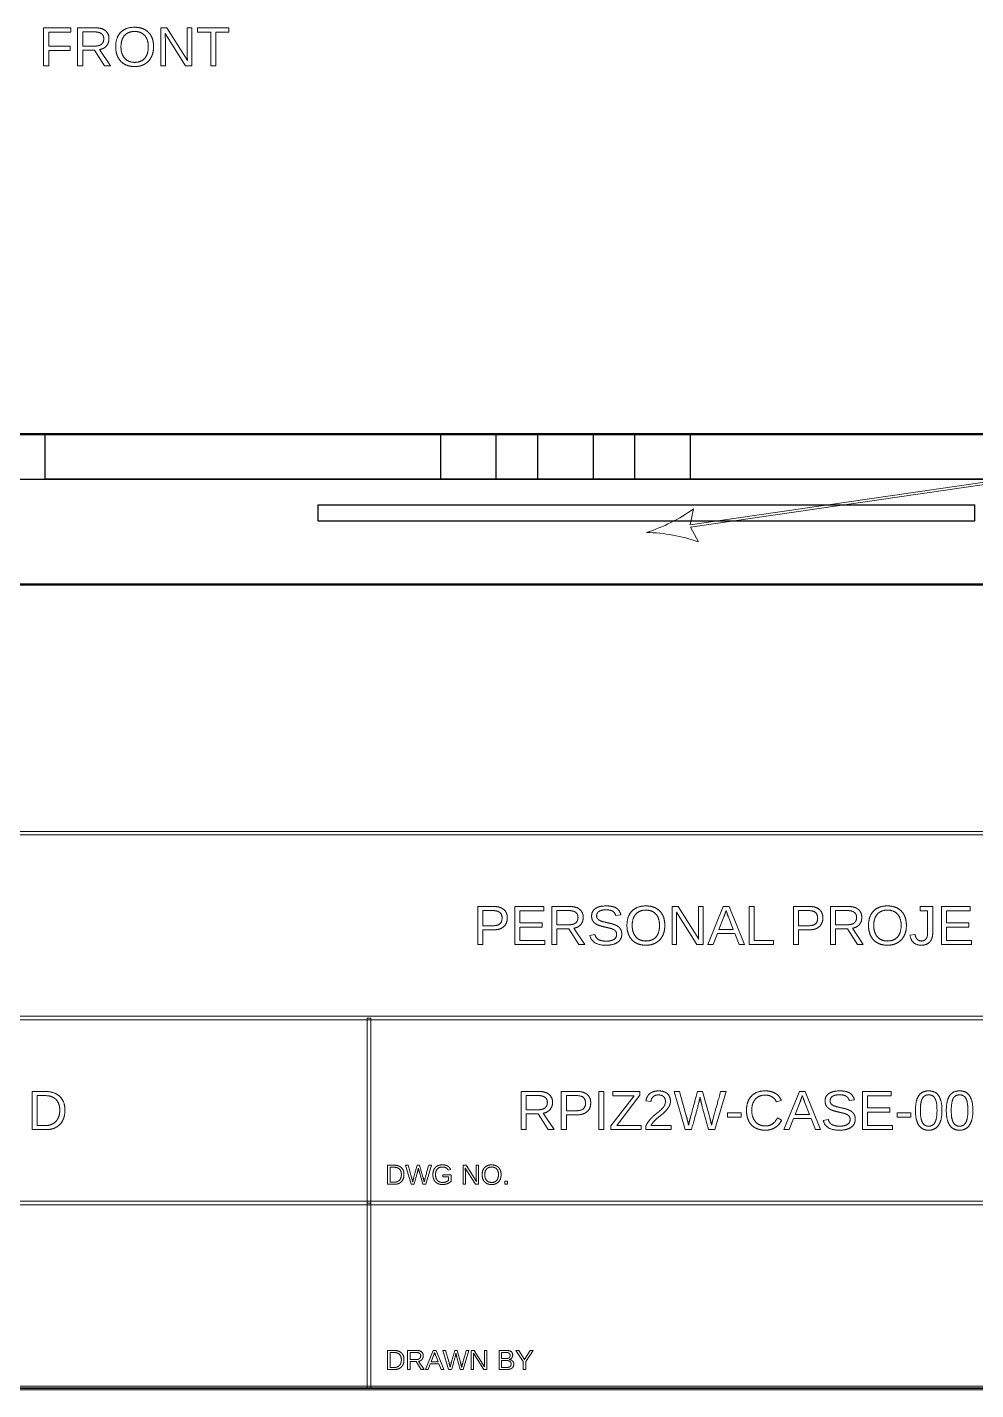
# Model space of a CAD drawing. Header units: millimetres. Extents: x 10 to 414, y 10 to 287.
# Drawn here: x 293.2 to 334.2, y 9.9 to 68.8 of the extents above; entities that cross this region are included whole.
import ezdxf

# ---------------------------------------------------------------- set-up
doc = ezdxf.new("R2010")
doc.units = ezdxf.units.MM
for name, color, linetype, lineweight in [('border', 7, 'Continuous', 35), ('dimensions', 7, 'Continuous', 13), ('hidden', 7, 'Continuous', 25), ('part', 7, 'Continuous', 50)]:
    doc.layers.add(name, color=color, linetype=linetype, lineweight=lineweight)

msp = doc.modelspace()

# ---------------------------------------------------------------- linework, layer by layer
at = {"layer": 'border'}
msp.add_line((10, 10), (410, 10), dxfattribs=at)
at = {"layer": 'dimensions'}
for p, q in [((293.927, 68.825), (293.927, 67.174)), ((295.1, 68.825), (293.927, 68.825)), ((294.151, 68.642), (295.1, 68.642)), ((294.151, 68.028), (294.151, 68.642)), ((295.1, 68.642), (295.1, 68.825)), ((295.393, 68.825), (295.393, 67.174)), ((296.17, 68.825), (295.393, 68.825)), ((295.617, 68.646), (296.148, 68.646)), ((295.617, 68.036), (295.617, 68.646)), ((298.993, 68.825), (298.993, 67.174)), ((299.253, 68.825), (298.993, 68.825)), ((299.181, 68.58), (300.064, 67.174)), ((299.187, 68.466), (299.181, 68.58)), ((299.192, 68.271), (299.187, 68.466)), ((300.146, 67.409), (299.253, 68.825)), ((300.132, 68.825), (300.132, 67.742)), ((300.334, 68.825), (300.132, 68.825)), ((300.334, 67.174), (300.334, 68.825)), ((300.583, 68.825), (300.583, 68.642)), ((301.94, 68.825), (300.583, 68.825)), ((300.583, 68.642), (301.151, 68.642)), ((301.151, 68.642), (301.151, 67.174)), ((301.373, 68.642), (301.94, 68.642)), ((301.373, 67.174), (301.373, 68.642)), ((301.94, 68.642), (301.94, 68.825)), ((295.072, 68.028), (294.151, 68.028)), ((294.151, 67.843), (295.072, 67.843)), ((294.151, 67.174), (294.151, 67.843)), ((295.072, 67.843), (295.072, 68.028)), ((296.157, 68.036), (295.617, 68.036)), ((295.617, 67.859), (296.131, 67.859)), ((295.617, 67.174), (295.617, 67.859)), ((296.131, 67.859), (296.56, 67.174)), ((296.818, 67.174), (296.349, 67.885)), ((299.192, 67.174), (299.192, 68.271)), ((293.927, 67.174), (294.151, 67.174)), ((295.393, 67.174), (295.617, 67.174)), ((296.56, 67.174), (296.818, 67.174)), ((298.993, 67.174), (299.192, 67.174)), ((300.064, 67.174), (300.334, 67.174)), ((301.151, 67.174), (301.373, 67.174)), ((374.993, 55.049), (321.882, 47.324)), ((321.896, 47.225), (375.007, 54.951)), ((321.882, 47.324), (322.034, 48.023)), ((322.241, 46.598), (321.896, 47.225)), ((410, 34.075), (240, 34.075)), ((240, 33.925), (410, 33.925)), ((312.701, 30.825), (312.701, 29.174)), ((313.396, 30.825), (312.701, 30.825)), ((312.925, 30.646), (313.369, 30.646)), ((312.925, 29.994), (312.925, 30.646)), ((314.302, 30.825), (314.302, 29.174)), ((315.555, 30.825), (314.302, 30.825)), ((314.526, 30.642), (315.555, 30.642)), ((314.526, 30.113), (314.526, 30.642)), ((315.555, 30.642), (315.555, 30.825)), ((315.903, 30.825), (315.903, 29.174)), ((316.68, 30.825), (315.903, 30.825)), ((316.127, 30.646), (316.657, 30.646)), ((316.127, 30.036), (316.127, 30.646)), ((321.104, 30.825), (321.104, 29.174)), ((321.364, 30.825), (321.104, 30.825)), ((322.257, 29.409), (321.364, 30.825)), ((322.243, 30.825), (322.243, 29.742)), ((322.444, 30.825), (322.243, 30.825)), ((322.444, 29.174), (322.444, 30.825)), ((323.318, 30.825), (322.645, 29.174)), ((323.573, 30.825), (323.318, 30.825)), ((323.432, 30.623), (323.443, 30.656)), ((323.443, 30.656), (323.474, 30.559)), ((324.236, 29.174), (323.573, 30.825)), ((324.438, 30.825), (324.438, 29.174)), ((324.661, 30.825), (324.438, 30.825)), ((324.661, 29.357), (324.661, 30.825)), ((326.35, 30.825), (326.35, 29.174)), ((327.045, 30.825), (326.35, 30.825)), ((326.574, 30.646), (327.018, 30.646)), ((326.574, 29.994), (326.574, 30.646)), ((327.951, 30.825), (327.951, 29.174)), ((328.728, 30.825), (327.951, 30.825)), ((328.175, 30.646), (328.705, 30.646)), ((328.175, 30.036), (328.175, 30.646)), ((331.836, 30.825), (331.836, 30.642)), ((332.376, 30.825), (331.836, 30.825)), ((331.836, 30.642), (332.153, 30.642)), ((332.153, 30.642), (332.153, 29.661)), ((332.376, 29.666), (332.376, 30.825)), ((332.751, 30.825), (332.751, 29.174)), ((334.004, 30.825), (332.751, 30.825)), ((332.975, 30.642), (334.004, 30.642)), ((332.975, 30.113), (332.975, 30.642)), ((334.004, 30.642), (334.004, 30.825)), ((315.484, 30.113), (314.526, 30.113)), ((315.484, 29.932), (315.484, 30.113)), ((318.671, 30.431), (318.891, 30.47)), ((321.291, 30.58), (322.175, 29.174)), ((321.297, 30.466), (321.291, 30.58)), ((321.303, 30.271), (321.297, 30.466)), ((321.303, 29.174), (321.303, 30.271)), ((323.134, 29.831), (323.345, 30.374)), ((323.54, 30.376), (323.752, 29.831)), ((333.933, 30.113), (332.975, 30.113)), ((333.933, 29.932), (333.933, 30.113)), ((313.379, 29.994), (312.925, 29.994)), ((312.925, 29.817), (313.41, 29.817)), ((312.925, 29.174), (312.925, 29.817)), ((314.526, 29.932), (315.484, 29.932)), ((314.526, 29.357), (314.526, 29.932)), ((316.667, 30.036), (316.127, 30.036)), ((316.127, 29.859), (316.641, 29.859)), ((316.127, 29.174), (316.127, 29.859)), ((316.641, 29.859), (317.07, 29.174)), ((317.328, 29.174), (316.859, 29.885)), ((317.765, 29.613), (317.548, 29.57)), ((322.877, 29.174), (323.066, 29.657)), ((323.066, 29.657), (323.819, 29.657)), ((323.752, 29.831), (323.134, 29.831)), ((323.819, 29.657), (324.007, 29.174)), ((327.027, 29.994), (326.574, 29.994)), ((326.574, 29.817), (327.059, 29.817)), ((326.574, 29.174), (326.574, 29.817)), ((328.715, 30.036), (328.175, 30.036)), ((328.175, 29.859), (328.689, 29.859)), ((328.175, 29.174), (328.175, 29.859)), ((328.689, 29.859), (329.118, 29.174)), ((329.376, 29.174), (328.907, 29.885)), ((331.611, 29.62), (331.391, 29.584)), ((332.975, 29.932), (333.933, 29.932)), ((332.975, 29.357), (332.975, 29.932)), ((312.701, 29.174), (312.925, 29.174)), ((314.302, 29.174), (315.603, 29.174)), ((315.603, 29.357), (314.526, 29.357)), ((315.603, 29.174), (315.603, 29.357)), ((315.903, 29.174), (316.127, 29.174)), ((317.07, 29.174), (317.328, 29.174)), ((321.104, 29.174), (321.303, 29.174)), ((322.175, 29.174), (322.444, 29.174)), ((322.645, 29.174), (322.877, 29.174)), ((324.007, 29.174), (324.236, 29.174)), ((324.438, 29.174), (325.496, 29.174)), ((325.496, 29.357), (324.661, 29.357)), ((325.496, 29.174), (325.496, 29.357)), ((326.35, 29.174), (326.574, 29.174)), ((327.951, 29.174), (328.175, 29.174)), ((329.118, 29.174), (329.376, 29.174)), ((332.751, 29.174), (334.052, 29.174)), ((334.052, 29.357), (332.975, 29.357)), ((334.052, 29.174), (334.052, 29.357)), ((410, 26.075), (240, 26.075)), ((307.925, 26), (307.925, 18)), ((308.075, 26), (307.925, 26)), ((308.075, 18), (308.075, 26)), ((240, 25.925), (410, 25.925)), ((293.427, 22.825), (293.427, 21.174)), ((293.973, 22.825), (293.427, 22.825)), ((293.651, 22.646), (293.969, 22.646)), ((293.651, 21.353), (293.651, 22.646)), ((314.576, 22.825), (314.576, 21.174)), ((315.353, 22.825), (314.576, 22.825)), ((314.8, 22.646), (315.331, 22.646)), ((314.8, 22.036), (314.8, 22.646)), ((316.309, 22.825), (316.309, 21.174)), ((317.004, 22.825), (316.309, 22.825)), ((316.533, 22.646), (316.977, 22.646)), ((316.533, 21.994), (316.533, 22.646)), ((317.935, 22.825), (317.935, 21.174)), ((318.159, 22.825), (317.935, 22.825)), ((318.159, 21.174), (318.159, 22.825)), ((319.462, 22.642), (318.456, 21.341)), ((318.542, 22.825), (318.542, 22.642)), ((319.716, 22.825), (318.542, 22.825)), ((318.542, 22.642), (319.462, 22.642)), ((318.711, 21.357), (319.716, 22.662)), ((319.716, 22.662), (319.716, 22.825)), ((319.976, 22.417), (320.192, 22.397)), ((321.191, 22.825), (321.678, 21.174)), ((321.425, 22.825), (321.191, 22.825)), ((321.721, 21.776), (321.425, 22.825)), ((322.423, 22.825), (322.209, 22.825)), ((322.71, 21.797), (322.423, 22.825)), ((322.952, 21.174), (323.438, 22.825)), ((323.438, 22.825), (323.205, 22.825)), ((325.616, 22.37), (325.829, 22.441)), ((326.614, 22.825), (325.94, 21.174)), ((326.868, 22.825), (326.614, 22.825)), ((326.727, 22.623), (326.738, 22.656)), ((326.738, 22.656), (326.77, 22.559)), ((327.531, 21.174), (326.868, 22.825)), ((328.768, 22.431), (328.988, 22.47)), ((329.334, 22.825), (329.334, 21.174)), ((330.586, 22.825), (329.334, 22.825)), ((329.557, 22.642), (330.586, 22.642)), ((329.557, 22.113), (329.557, 22.642)), ((330.586, 22.642), (330.586, 22.825)), ((315.34, 22.036), (314.8, 22.036)), ((314.8, 21.859), (315.314, 21.859)), ((314.8, 21.174), (314.8, 21.859)), ((315.314, 21.859), (315.743, 21.174)), ((316.001, 21.174), (315.532, 21.885)), ((316.987, 21.994), (316.533, 21.994)), ((316.533, 21.817), (317.018, 21.817)), ((316.533, 21.174), (316.533, 21.817)), ((322.398, 22.223), (322.684, 21.174)), ((323.509, 21.905), (323.509, 21.718)), ((324.095, 21.905), (323.509, 21.905)), ((324.095, 21.718), (324.095, 21.905)), ((326.43, 21.831), (326.641, 22.374)), ((327.047, 21.831), (326.43, 21.831)), ((326.835, 22.376), (327.047, 21.831)), ((330.516, 22.113), (329.557, 22.113)), ((329.557, 21.932), (330.516, 21.932)), ((329.557, 21.357), (329.557, 21.932)), ((330.516, 21.932), (330.516, 22.113)), ((330.844, 21.905), (330.844, 21.718)), ((331.43, 21.905), (330.844, 21.905)), ((331.43, 21.718), (331.43, 21.905)), ((294.019, 21.353), (293.651, 21.353)), ((318.456, 21.341), (318.456, 21.174)), ((319.771, 21.357), (318.711, 21.357)), ((319.771, 21.174), (319.771, 21.357)), ((319.967, 21.323), (319.967, 21.174)), ((321.06, 21.353), (320.199, 21.353)), ((321.06, 21.174), (321.06, 21.353)), ((322.824, 21.412), (322.813, 21.371)), ((323.509, 21.718), (324.095, 21.718)), ((325.844, 21.586), (325.661, 21.678)), ((326.172, 21.174), (326.362, 21.657)), ((326.362, 21.657), (327.114, 21.657)), ((327.114, 21.657), (327.303, 21.174)), ((327.862, 21.613), (327.645, 21.57)), ((330.634, 21.357), (329.557, 21.357)), ((330.634, 21.174), (330.634, 21.357)), ((330.844, 21.718), (331.43, 21.718)), ((293.427, 21.174), (294.045, 21.174)), ((314.576, 21.174), (314.8, 21.174)), ((315.743, 21.174), (316.001, 21.174)), ((316.309, 21.174), (316.533, 21.174)), ((317.935, 21.174), (318.159, 21.174)), ((318.456, 21.174), (319.771, 21.174)), ((319.967, 21.174), (321.06, 21.174)), ((321.678, 21.174), (321.945, 21.174)), ((322.684, 21.174), (322.952, 21.174)), ((325.94, 21.174), (326.172, 21.174)), ((327.303, 21.174), (327.531, 21.174)), ((329.334, 21.174), (330.634, 21.174)), ((308.8, 19.637), (308.8, 18.812)), ((309.073, 19.637), (308.8, 19.637)), ((308.912, 19.548), (309.071, 19.548)), ((308.912, 18.901), (308.912, 19.548)), ((309.573, 19.637), (309.817, 18.812)), ((309.69, 19.637), (309.573, 19.637)), ((309.838, 19.113), (309.69, 19.637)), ((310.189, 19.637), (310.082, 19.637)), ((310.333, 19.123), (310.189, 19.637)), ((310.454, 18.812), (310.697, 19.637)), ((310.697, 19.637), (310.58, 19.637)), ((311.42, 19.423), (311.526, 19.455)), ((312.066, 19.637), (312.066, 18.812)), ((312.196, 19.637), (312.066, 19.637)), ((312.16, 19.515), (312.602, 18.812)), ((312.163, 19.458), (312.16, 19.515)), ((312.166, 19.36), (312.163, 19.458)), ((312.643, 18.929), (312.196, 19.637)), ((312.636, 19.637), (312.636, 19.096)), ((312.736, 19.637), (312.636, 19.637)), ((312.736, 18.812), (312.736, 19.637)), ((309.096, 18.901), (308.912, 18.901)), ((310.177, 19.336), (310.32, 18.812)), ((310.39, 18.931), (310.384, 18.91)), ((311.195, 19.225), (311.195, 19.131)), ((311.545, 19.225), (311.195, 19.225)), ((311.195, 19.131), (311.441, 19.131)), ((311.441, 19.131), (311.441, 18.982)), ((311.545, 18.94), (311.545, 19.225)), ((312.166, 18.812), (312.166, 19.36)), ((313.877, 18.94), (313.877, 18.812)), ((313.991, 18.94), (313.877, 18.94)), ((313.991, 18.812), (313.991, 18.94)), ((308.8, 18.812), (309.109, 18.812)), ((309.817, 18.812), (309.95, 18.812)), ((310.32, 18.812), (310.454, 18.812)), ((312.066, 18.812), (312.166, 18.812)), ((312.602, 18.812), (312.736, 18.812)), ((313.877, 18.812), (313.991, 18.812)), ((410, 18.075), (240, 18.075)), ((240, 17.925), (410, 17.925)), ((307.925, 18), (308.075, 18)), ((307.925, 18), (307.925, 10)), ((308.075, 18), (307.925, 18)), ((308.075, 10), (308.075, 18)), ((308.8, 11.626), (308.8, 10.8)), ((309.073, 11.626), (308.8, 11.626)), ((308.912, 11.536), (309.071, 11.536)), ((308.912, 10.89), (308.912, 11.536)), ((309.667, 11.626), (309.667, 10.8)), ((310.055, 11.626), (309.667, 11.626)), ((309.779, 11.536), (310.044, 11.536)), ((309.779, 11.231), (309.779, 11.536)), ((310.049, 11.231), (309.779, 11.231)), ((310.774, 11.626), (310.437, 10.8)), ((310.682, 11.129), (310.788, 11.4)), ((310.901, 11.626), (310.774, 11.626)), ((310.831, 11.525), (310.836, 11.541)), ((310.836, 11.541), (310.852, 11.493)), ((310.885, 11.401), (310.991, 11.129)), ((311.233, 10.8), (310.901, 11.626)), ((311.196, 11.626), (311.439, 10.8)), ((311.313, 11.626), (311.196, 11.626)), ((311.461, 11.101), (311.313, 11.626)), ((311.812, 11.626), (311.704, 11.626)), ((311.799, 11.324), (311.942, 10.8)), ((311.955, 11.112), (311.812, 11.626)), ((312.076, 10.8), (312.319, 11.626)), ((312.319, 11.626), (312.203, 11.626)), ((312.422, 11.626), (312.422, 10.8)), ((312.552, 11.626), (312.422, 11.626)), ((312.515, 11.503), (312.957, 10.8)), ((312.518, 11.446), (312.515, 11.503)), ((312.521, 11.348), (312.518, 11.446)), ((312.521, 10.8), (312.521, 11.348)), ((312.998, 10.918), (312.552, 11.626)), ((312.991, 11.626), (312.991, 11.084)), ((313.092, 11.626), (312.991, 11.626)), ((313.092, 10.8), (313.092, 11.626)), ((313.622, 11.626), (313.622, 10.8)), ((313.922, 11.626), (313.622, 11.626)), ((313.734, 11.536), (313.922, 11.536)), ((313.734, 11.275), (313.734, 11.536)), ((313.922, 11.275), (313.734, 11.275)), ((314.35, 11.626), (314.668, 11.142)), ((314.473, 11.626), (314.35, 11.626)), ((314.724, 11.232), (314.473, 11.626)), ((314.975, 11.626), (314.724, 11.232)), ((314.779, 11.142), (315.098, 11.626)), ((315.098, 11.626), (314.975, 11.626)), ((308.8, 10.8), (309.109, 10.8)), ((309.096, 10.89), (308.912, 10.89)), ((309.667, 10.8), (309.779, 10.8)), ((309.779, 11.143), (310.036, 11.143)), ((309.779, 10.8), (309.779, 11.143)), ((310.036, 11.143), (310.25, 10.8)), ((310.379, 10.8), (310.145, 11.156)), ((310.25, 10.8), (310.379, 10.8)), ((310.437, 10.8), (310.553, 10.8)), ((310.553, 10.8), (310.648, 11.041)), ((310.648, 11.041), (311.024, 11.041)), ((310.991, 11.129), (310.682, 11.129)), ((311.024, 11.041), (311.119, 10.8)), ((311.119, 10.8), (311.233, 10.8)), ((311.439, 10.8), (311.573, 10.8)), ((311.942, 10.8), (312.076, 10.8)), ((312.012, 10.919), (312.007, 10.898)), ((312.422, 10.8), (312.521, 10.8)), ((312.957, 10.8), (313.092, 10.8)), ((313.622, 10.8), (313.957, 10.8)), ((313.734, 11.187), (313.942, 11.187)), ((313.734, 10.89), (313.734, 11.187)), ((313.951, 10.89), (313.734, 10.89)), ((314.668, 11.142), (314.668, 10.8)), ((314.668, 10.8), (314.779, 10.8)), ((314.779, 10.8), (314.779, 11.142)), ((410, 10.075), (240, 10.075)), ((240, 9.925), (410, 9.925)), ((307.925, 10), (308.075, 10))]:
    msp.add_line(p, q, dxfattribs=at)
for centre, start, end in [((317.776, 53.952), -72.26178, -54.31653), ((319.849, 39.702), 70.86832, 88.81357)]:
    msp.add_arc(centre, 7.299, start, end, dxfattribs=at)
for points in [[(296.43, 68.57), (296.332, 68.646), (296.148, 68.646)], [(296.17, 68.825), (296.449, 68.825), (296.601, 68.7)], [(296.528, 68.35), (296.528, 68.495), (296.43, 68.57)], [(296.601, 68.7), (296.753, 68.575), (296.753, 68.353)], [(296.753, 68.353), (296.753, 68.169), (296.645, 68.043)], [(297.043, 68.007), (297.043, 68.403), (297.26, 68.626)], [(297.26, 68.626), (297.477, 68.85), (297.863, 68.85)], [(297.425, 68.493), (297.271, 68.32), (297.271, 68.007)], [(297.863, 68.667), (297.58, 68.667), (297.425, 68.493)], [(297.863, 68.85), (298.115, 68.85), (298.301, 68.749)], [(298.299, 68.491), (298.145, 68.667), (297.863, 68.667)], [(298.453, 68.007), (298.453, 68.315), (298.299, 68.491)], [(298.301, 68.749), (298.486, 68.649), (298.584, 68.458)], [(298.584, 68.458), (298.681, 68.267), (298.681, 68.007)], [(296.157, 68.036), (296.334, 68.036), (296.431, 68.119)], [(296.645, 68.043), (296.538, 67.918), (296.349, 67.885)], [(296.431, 68.119), (296.528, 68.202), (296.528, 68.35)], [(297.14, 67.552), (297.043, 67.747), (297.043, 68.007)], [(297.271, 68.007), (297.271, 67.696), (297.427, 67.514)], [(298.3, 67.508), (298.453, 67.685), (298.453, 68.007)], [(298.681, 68.007), (298.681, 67.748), (298.582, 67.554)], [(297.422, 67.254), (297.238, 67.357), (297.14, 67.552)], [(297.861, 67.15), (297.607, 67.15), (297.422, 67.254)], [(297.427, 67.514), (297.583, 67.332), (297.861, 67.332)], [(297.861, 67.332), (298.147, 67.332), (298.3, 67.508)], [(298.298, 67.255), (298.113, 67.15), (297.861, 67.15)], [(298.582, 67.554), (298.483, 67.359), (298.298, 67.255)], [(300.146, 67.409), (300.132, 67.639), (300.132, 67.742)], [(313.754, 30.326), (313.754, 30.646), (313.369, 30.646)], [(313.396, 30.825), (313.674, 30.825), (313.826, 30.695)], [(313.826, 30.695), (313.979, 30.565), (313.979, 30.328)], [(316.939, 30.57), (316.841, 30.646), (316.657, 30.646)], [(316.68, 30.825), (316.959, 30.825), (317.11, 30.7)], [(317.11, 30.7), (317.262, 30.575), (317.262, 30.353)], [(317.625, 30.408), (317.625, 30.62), (317.788, 30.735)], [(317.788, 30.735), (317.95, 30.85), (318.252, 30.85)], [(318.25, 30.681), (318.052, 30.681), (317.948, 30.615)], [(318.532, 30.622), (318.43, 30.681), (318.25, 30.681)], [(318.252, 30.85), (318.534, 30.85), (318.682, 30.763)], [(318.682, 30.763), (318.831, 30.677), (318.891, 30.47)], [(319.37, 30.626), (319.587, 30.85), (319.974, 30.85)], [(319.974, 30.667), (319.69, 30.667), (319.536, 30.493)], [(319.974, 30.85), (320.226, 30.85), (320.411, 30.749)], [(320.409, 30.491), (320.255, 30.667), (319.974, 30.667)], [(320.411, 30.749), (320.596, 30.649), (320.694, 30.458)], [(327.402, 30.326), (327.402, 30.646), (327.018, 30.646)], [(327.045, 30.825), (327.323, 30.825), (327.475, 30.695)], [(327.475, 30.695), (327.627, 30.565), (327.627, 30.328)], [(328.987, 30.57), (328.889, 30.646), (328.705, 30.646)], [(328.728, 30.825), (329.007, 30.825), (329.158, 30.7)], [(329.158, 30.7), (329.31, 30.575), (329.31, 30.353)], [(329.818, 30.626), (330.034, 30.85), (330.421, 30.85)], [(330.421, 30.667), (330.138, 30.667), (329.983, 30.493)], [(330.421, 30.85), (330.673, 30.85), (330.858, 30.749)], [(330.856, 30.491), (330.702, 30.667), (330.421, 30.667)], [(330.858, 30.749), (331.043, 30.649), (331.141, 30.458)], [(313.379, 29.994), (313.754, 29.994), (313.754, 30.326)], [(313.979, 30.328), (313.979, 30.094), (313.826, 29.955)], [(316.667, 30.036), (316.844, 30.036), (316.94, 30.119)], [(317.037, 30.35), (317.037, 30.495), (316.939, 30.57)], [(316.94, 30.119), (317.037, 30.202), (317.037, 30.35)], [(317.262, 30.353), (317.262, 30.169), (317.155, 30.043)], [(317.656, 30.244), (317.625, 30.315), (317.625, 30.408)], [(317.746, 30.119), (317.688, 30.172), (317.656, 30.244)], [(317.906, 30.022), (317.805, 30.066), (317.746, 30.119)], [(317.948, 30.615), (317.843, 30.55), (317.843, 30.42)], [(317.843, 30.42), (317.843, 30.343), (317.884, 30.294)], [(317.884, 30.294), (317.924, 30.244), (318, 30.209)], [(318, 30.209), (318.077, 30.175), (318.304, 30.124)], [(318.304, 30.124), (318.38, 30.107), (318.456, 30.088)], [(318.456, 30.088), (318.531, 30.07), (318.6, 30.045)], [(318.671, 30.431), (318.634, 30.562), (318.532, 30.622)], [(319.154, 30.007), (319.154, 30.403), (319.37, 30.626)], [(319.536, 30.493), (319.381, 30.32), (319.381, 30.007)], [(320.563, 30.007), (320.563, 30.315), (320.409, 30.491)], [(320.694, 30.458), (320.792, 30.267), (320.792, 30.007)], [(323.432, 30.623), (323.403, 30.526), (323.345, 30.374)], [(323.54, 30.376), (323.507, 30.457), (323.474, 30.559)], [(327.027, 29.994), (327.402, 29.994), (327.402, 30.326)], [(327.627, 30.328), (327.627, 30.094), (327.474, 29.955)], [(328.715, 30.036), (328.892, 30.036), (328.988, 30.119)], [(329.085, 30.35), (329.085, 30.495), (328.987, 30.57)], [(328.988, 30.119), (329.085, 30.202), (329.085, 30.35)], [(329.31, 30.353), (329.31, 30.169), (329.203, 30.043)], [(329.601, 30.007), (329.601, 30.403), (329.818, 30.626)], [(329.983, 30.493), (329.828, 30.32), (329.828, 30.007)], [(331.011, 30.007), (331.011, 30.315), (330.856, 30.491)], [(331.141, 30.458), (331.239, 30.267), (331.239, 30.007)], [(313.826, 29.955), (313.673, 29.817), (313.41, 29.817)], [(317.155, 30.043), (317.048, 29.918), (316.859, 29.885)], [(318.248, 29.15), (317.644, 29.15), (317.548, 29.57)], [(317.765, 29.613), (317.802, 29.464), (317.924, 29.395)], [(318.203, 29.936), (318.007, 29.979), (317.906, 30.022)], [(318.408, 29.887), (318.316, 29.91), (318.203, 29.936)], [(318.568, 29.832), (318.501, 29.865), (318.408, 29.887)], [(318.671, 29.749), (318.634, 29.8), (318.568, 29.832)], [(318.59, 29.399), (318.708, 29.474), (318.708, 29.618)], [(318.6, 30.045), (318.67, 30.02), (318.73, 29.986)], [(318.708, 29.618), (318.708, 29.699), (318.671, 29.749)], [(318.73, 29.986), (318.79, 29.952), (318.835, 29.903)], [(318.93, 29.63), (318.93, 29.401), (318.751, 29.276)], [(318.835, 29.903), (318.879, 29.854), (318.904, 29.787)], [(318.904, 29.787), (318.93, 29.72), (318.93, 29.63)], [(319.251, 29.552), (319.154, 29.747), (319.154, 30.007)], [(319.533, 29.254), (319.348, 29.357), (319.251, 29.552)], [(319.381, 30.007), (319.381, 29.696), (319.537, 29.514)], [(319.537, 29.514), (319.694, 29.332), (319.971, 29.332)], [(319.971, 29.332), (320.257, 29.332), (320.41, 29.508)], [(320.693, 29.554), (320.594, 29.359), (320.409, 29.255)], [(320.41, 29.508), (320.563, 29.685), (320.563, 30.007)], [(320.792, 30.007), (320.792, 29.748), (320.693, 29.554)], [(322.257, 29.409), (322.243, 29.639), (322.243, 29.742)], [(327.474, 29.955), (327.321, 29.817), (327.059, 29.817)], [(329.203, 30.043), (329.096, 29.918), (328.907, 29.885)], [(329.698, 29.552), (329.601, 29.747), (329.601, 30.007)], [(329.98, 29.254), (329.795, 29.357), (329.698, 29.552)], [(329.828, 30.007), (329.828, 29.696), (329.985, 29.514)], [(329.985, 29.514), (330.141, 29.332), (330.419, 29.332)], [(330.419, 29.332), (330.705, 29.332), (330.858, 29.508)], [(331.14, 29.554), (331.041, 29.359), (330.856, 29.255)], [(330.858, 29.508), (331.011, 29.685), (331.011, 30.007)], [(331.239, 30.007), (331.239, 29.748), (331.14, 29.554)], [(331.889, 29.15), (331.47, 29.15), (331.391, 29.584)], [(331.611, 29.62), (331.632, 29.484), (331.705, 29.408)], [(332.083, 29.416), (332.153, 29.5), (332.153, 29.661)], [(332.376, 29.666), (332.376, 29.426), (332.246, 29.288)], [(317.924, 29.395), (318.046, 29.325), (318.256, 29.325)], [(318.751, 29.276), (318.572, 29.15), (318.248, 29.15)], [(318.256, 29.325), (318.473, 29.325), (318.59, 29.399)], [(319.971, 29.15), (319.717, 29.15), (319.533, 29.254)], [(320.409, 29.255), (320.223, 29.15), (319.971, 29.15)], [(330.419, 29.15), (330.164, 29.15), (329.98, 29.254)], [(330.856, 29.255), (330.671, 29.15), (330.419, 29.15)], [(331.705, 29.408), (331.779, 29.332), (331.891, 29.332)], [(332.246, 29.288), (332.116, 29.15), (331.889, 29.15)], [(331.891, 29.332), (332.013, 29.332), (332.083, 29.416)], [(294.456, 22.485), (294.288, 22.646), (293.969, 22.646)], [(293.973, 22.825), (294.393, 22.825), (294.621, 22.615)], [(294.624, 22.016), (294.624, 22.323), (294.456, 22.485)], [(294.621, 22.615), (294.849, 22.404), (294.849, 22.016)], [(315.613, 22.57), (315.515, 22.646), (315.331, 22.646)], [(315.353, 22.825), (315.632, 22.825), (315.784, 22.7)], [(315.711, 22.35), (315.711, 22.495), (315.613, 22.57)], [(315.784, 22.7), (315.936, 22.575), (315.936, 22.353)], [(317.362, 22.326), (317.362, 22.646), (316.977, 22.646)], [(317.004, 22.825), (317.282, 22.825), (317.434, 22.695)], [(317.434, 22.695), (317.587, 22.565), (317.587, 22.328)], [(319.976, 22.417), (320, 22.615), (320.144, 22.732)], [(320.144, 22.732), (320.289, 22.85), (320.516, 22.85)], [(320.294, 22.603), (320.207, 22.53), (320.192, 22.397)], [(320.516, 22.676), (320.382, 22.676), (320.294, 22.603)], [(320.516, 22.85), (320.766, 22.85), (320.9, 22.732)], [(320.738, 22.601), (320.658, 22.676), (320.516, 22.676)], [(320.818, 22.39), (320.818, 22.526), (320.738, 22.601)], [(320.9, 22.732), (321.034, 22.614), (321.034, 22.397)], [(321.034, 22.397), (321.034, 22.301), (320.99, 22.206)], [(321.883, 21.652), (321.92, 21.804), (322.209, 22.825)], [(322.316, 22.575), (322.286, 22.439), (322.265, 22.348)], [(322.398, 22.223), (322.37, 22.321), (322.316, 22.575)], [(322.875, 21.631), (322.895, 21.716), (323.205, 22.825)], [(324.324, 22.007), (324.324, 22.402), (324.537, 22.626)], [(324.537, 22.626), (324.75, 22.85), (325.128, 22.85)], [(324.704, 22.49), (324.551, 22.314), (324.551, 22.007)], [(325.13, 22.667), (324.856, 22.667), (324.704, 22.49)], [(325.128, 22.85), (325.391, 22.85), (325.568, 22.746)], [(325.432, 22.591), (325.305, 22.667), (325.13, 22.667)], [(325.616, 22.37), (325.559, 22.514), (325.432, 22.591)], [(325.568, 22.746), (325.745, 22.643), (325.829, 22.441)], [(326.727, 22.623), (326.698, 22.526), (326.641, 22.374)], [(326.835, 22.376), (326.802, 22.457), (326.77, 22.559)], [(327.722, 22.408), (327.722, 22.62), (327.885, 22.735)], [(327.753, 22.244), (327.722, 22.315), (327.722, 22.408)], [(327.885, 22.735), (328.047, 22.85), (328.349, 22.85)], [(328.045, 22.615), (327.94, 22.55), (327.94, 22.42)], [(327.94, 22.42), (327.94, 22.343), (327.981, 22.294)], [(328.347, 22.681), (328.149, 22.681), (328.045, 22.615)], [(328.629, 22.622), (328.527, 22.681), (328.347, 22.681)], [(328.349, 22.85), (328.63, 22.85), (328.779, 22.763)], [(328.768, 22.431), (328.731, 22.562), (328.629, 22.622)], [(328.779, 22.763), (328.928, 22.677), (328.988, 22.47)], [(331.63, 22), (331.63, 22.425), (331.769, 22.637)], [(331.769, 22.637), (331.908, 22.85), (332.208, 22.85)], [(331.929, 22.52), (331.844, 22.362), (331.844, 22)], [(332.208, 22.679), (332.014, 22.679), (331.929, 22.52)], [(332.208, 22.85), (332.5, 22.85), (332.639, 22.635)], [(332.481, 22.518), (332.398, 22.679), (332.208, 22.679)], [(332.563, 22), (332.563, 22.357), (332.481, 22.518)], [(332.639, 22.635), (332.778, 22.421), (332.778, 22)], [(332.965, 22), (332.965, 22.425), (333.104, 22.637)], [(333.104, 22.637), (333.243, 22.85), (333.543, 22.85)], [(333.263, 22.52), (333.179, 22.362), (333.179, 22)], [(333.543, 22.679), (333.348, 22.679), (333.263, 22.52)], [(333.543, 22.85), (333.835, 22.85), (333.974, 22.635)], [(333.815, 22.518), (333.733, 22.679), (333.543, 22.679)], [(333.898, 22), (333.898, 22.357), (333.815, 22.518)], [(333.974, 22.635), (334.113, 22.421), (334.113, 22)], [(294.55, 21.663), (294.624, 21.812), (294.624, 22.016)], [(294.849, 22.016), (294.849, 21.761), (294.749, 21.569)], [(315.34, 22.036), (315.517, 22.036), (315.614, 22.119)], [(315.828, 22.043), (315.721, 21.918), (315.532, 21.885)], [(315.614, 22.119), (315.711, 22.202), (315.711, 22.35)], [(315.936, 22.353), (315.936, 22.169), (315.828, 22.043)], [(316.987, 21.994), (317.362, 21.994), (317.362, 22.326)], [(317.434, 21.955), (317.281, 21.817), (317.018, 21.817)], [(317.587, 22.328), (317.587, 22.094), (317.434, 21.955)], [(320.294, 21.754), (320.389, 21.839), (320.482, 21.912)], [(320.482, 21.912), (320.575, 21.985), (320.65, 22.057)], [(320.86, 22.016), (320.773, 21.921), (320.528, 21.722)], [(320.65, 22.057), (320.725, 22.13), (320.771, 22.21)], [(320.771, 22.21), (320.818, 22.289), (320.818, 22.39)], [(320.99, 22.206), (320.946, 22.111), (320.86, 22.016)], [(322.265, 22.348), (322.244, 22.257), (321.945, 21.174)], [(324.419, 21.551), (324.324, 21.743), (324.324, 22.007)], [(324.551, 22.007), (324.551, 21.704), (324.71, 21.519)], [(327.843, 22.119), (327.784, 22.172), (327.753, 22.244)], [(328.003, 22.022), (327.902, 22.066), (327.843, 22.119)], [(327.981, 22.294), (328.021, 22.244), (328.097, 22.209)], [(328.3, 21.936), (328.104, 21.979), (328.003, 22.022)], [(328.097, 22.209), (328.173, 22.175), (328.401, 22.124)], [(328.505, 21.887), (328.413, 21.91), (328.3, 21.936)], [(328.401, 22.124), (328.477, 22.107), (328.553, 22.088)], [(328.664, 21.832), (328.598, 21.865), (328.505, 21.887)], [(328.553, 22.088), (328.628, 22.07), (328.697, 22.045)], [(328.768, 21.749), (328.731, 21.8), (328.664, 21.832)], [(328.697, 22.045), (328.766, 22.02), (328.827, 21.986)], [(328.827, 21.986), (328.887, 21.952), (328.932, 21.903)], [(328.932, 21.903), (328.976, 21.854), (329.001, 21.787)], [(331.773, 21.367), (331.63, 21.584), (331.63, 22)], [(331.844, 22), (331.844, 21.648), (331.93, 21.486)], [(332.477, 21.489), (332.563, 21.655), (332.563, 22)], [(332.778, 22), (332.778, 21.586), (332.632, 21.368)], [(333.108, 21.367), (332.965, 21.584), (332.965, 22)], [(333.179, 22), (333.179, 21.648), (333.265, 21.486)], [(333.811, 21.489), (333.898, 21.655), (333.898, 22)], [(334.113, 22), (334.113, 21.586), (333.967, 21.368)], [(294.019, 21.353), (294.201, 21.353), (294.338, 21.433)], [(294.467, 21.276), (294.284, 21.174), (294.045, 21.174)], [(294.338, 21.433), (294.476, 21.512), (294.55, 21.663)], [(294.749, 21.569), (294.65, 21.378), (294.467, 21.276)], [(319.967, 21.323), (320.027, 21.46), (320.113, 21.565)], [(320.113, 21.565), (320.199, 21.67), (320.294, 21.754)], [(320.314, 21.524), (320.234, 21.435), (320.199, 21.353)], [(320.528, 21.722), (320.393, 21.612), (320.314, 21.524)], [(321.721, 21.776), (321.774, 21.579), (321.818, 21.371)], [(321.818, 21.371), (321.846, 21.5), (321.883, 21.652)], [(322.71, 21.797), (322.776, 21.545), (322.813, 21.371)], [(322.824, 21.412), (322.855, 21.546), (322.875, 21.631)], [(324.697, 21.254), (324.515, 21.358), (324.419, 21.551)], [(325.129, 21.15), (324.879, 21.15), (324.697, 21.254)], [(324.71, 21.519), (324.869, 21.334), (325.139, 21.334)], [(325.557, 21.262), (325.373, 21.15), (325.129, 21.15)], [(325.139, 21.334), (325.486, 21.334), (325.661, 21.678)], [(325.844, 21.586), (325.742, 21.373), (325.557, 21.262)], [(328.345, 21.15), (327.741, 21.15), (327.645, 21.57)], [(327.862, 21.613), (327.899, 21.464), (328.021, 21.395)], [(328.021, 21.395), (328.143, 21.325), (328.353, 21.325)], [(328.848, 21.276), (328.669, 21.15), (328.345, 21.15)], [(328.353, 21.325), (328.57, 21.325), (328.687, 21.399)], [(328.687, 21.399), (328.805, 21.474), (328.805, 21.618)], [(328.805, 21.618), (328.805, 21.699), (328.768, 21.749)], [(329.027, 21.63), (329.027, 21.401), (328.848, 21.276)], [(329.001, 21.787), (329.027, 21.72), (329.027, 21.63)], [(332.201, 21.15), (331.916, 21.15), (331.773, 21.367)], [(331.93, 21.486), (332.016, 21.323), (332.204, 21.323)], [(332.632, 21.368), (332.486, 21.15), (332.201, 21.15)], [(332.204, 21.323), (332.39, 21.323), (332.477, 21.489)], [(333.536, 21.15), (333.251, 21.15), (333.108, 21.367)], [(333.265, 21.486), (333.351, 21.323), (333.538, 21.323)], [(333.967, 21.368), (333.821, 21.15), (333.536, 21.15)], [(333.538, 21.323), (333.725, 21.323), (333.811, 21.489)], [(309.314, 19.467), (309.23, 19.548), (309.071, 19.548)], [(309.073, 19.637), (309.283, 19.637), (309.397, 19.532)], [(309.398, 19.233), (309.398, 19.387), (309.314, 19.467)], [(309.397, 19.532), (309.511, 19.427), (309.511, 19.233)], [(309.919, 19.051), (309.938, 19.127), (310.082, 19.637)], [(310.136, 19.513), (310.121, 19.445), (310.11, 19.399)], [(310.177, 19.336), (310.163, 19.385), (310.136, 19.513)], [(310.415, 19.041), (310.425, 19.083), (310.58, 19.637)], [(310.761, 19.228), (310.761, 19.429), (310.869, 19.539)], [(310.869, 19.539), (310.977, 19.65), (311.172, 19.65)], [(310.95, 19.472), (310.875, 19.385), (310.875, 19.228)], [(311.169, 19.558), (311.026, 19.558), (310.95, 19.472)], [(311.323, 19.526), (311.261, 19.558), (311.169, 19.558)], [(311.172, 19.65), (311.309, 19.65), (311.395, 19.603)], [(311.42, 19.423), (311.385, 19.494), (311.323, 19.526)], [(311.395, 19.603), (311.48, 19.557), (311.526, 19.455)], [(312.891, 19.228), (312.891, 19.426), (312.999, 19.538)], [(312.999, 19.538), (313.108, 19.65), (313.301, 19.65)], [(313.082, 19.471), (313.005, 19.385), (313.005, 19.228)], [(313.301, 19.558), (313.159, 19.558), (313.082, 19.471)], [(313.301, 19.65), (313.427, 19.65), (313.52, 19.6)], [(313.519, 19.47), (313.442, 19.558), (313.301, 19.558)], [(313.596, 19.228), (313.596, 19.382), (313.519, 19.47)], [(313.52, 19.6), (313.612, 19.549), (313.661, 19.454)], [(313.661, 19.454), (313.71, 19.358), (313.71, 19.228)], [(309.096, 18.901), (309.187, 18.901), (309.256, 18.941)], [(309.32, 18.863), (309.228, 18.812), (309.109, 18.812)], [(309.256, 18.941), (309.324, 18.981), (309.361, 19.056)], [(309.461, 19.009), (309.411, 18.914), (309.32, 18.863)], [(309.361, 19.056), (309.398, 19.131), (309.398, 19.233)], [(309.511, 19.233), (309.511, 19.105), (309.461, 19.009)], [(309.838, 19.113), (309.865, 19.014), (309.887, 18.91)], [(309.887, 18.91), (309.901, 18.975), (309.919, 19.051)], [(310.11, 19.399), (310.1, 19.353), (309.95, 18.812)], [(310.333, 19.123), (310.366, 18.997), (310.384, 18.91)], [(310.39, 18.931), (310.405, 18.998), (310.415, 19.041)], [(310.811, 19), (310.761, 19.097), (310.761, 19.228)], [(310.954, 18.852), (310.86, 18.903), (310.811, 19)], [(310.875, 19.228), (310.875, 19.072), (310.955, 18.981)], [(310.955, 18.981), (311.035, 18.891), (311.177, 18.891)], [(311.177, 18.891), (311.258, 18.891), (311.328, 18.915)], [(311.328, 18.915), (311.398, 18.94), (311.441, 18.982)], [(311.545, 18.94), (311.479, 18.873), (311.384, 18.837)], [(312.643, 18.929), (312.636, 19.044), (312.636, 19.096)], [(312.94, 19.001), (312.891, 19.098), (312.891, 19.228)], [(313.081, 18.852), (312.988, 18.903), (312.94, 19.001)], [(313.005, 19.228), (313.005, 19.073), (313.083, 18.982)], [(313.083, 18.982), (313.161, 18.891), (313.3, 18.891)], [(313.3, 18.891), (313.443, 18.891), (313.519, 18.979)], [(313.519, 18.979), (313.596, 19.067), (313.596, 19.228)], [(313.661, 19.002), (313.611, 18.904), (313.519, 18.852)], [(313.71, 19.228), (313.71, 19.099), (313.661, 19.002)], [(311.177, 18.8), (311.048, 18.8), (310.954, 18.852)], [(311.384, 18.837), (311.288, 18.8), (311.177, 18.8)], [(313.3, 18.8), (313.173, 18.8), (313.081, 18.852)], [(313.519, 18.852), (313.426, 18.8), (313.3, 18.8)], [(309.314, 11.455), (309.23, 11.536), (309.071, 11.536)], [(309.073, 11.626), (309.283, 11.626), (309.397, 11.52)], [(309.398, 11.221), (309.398, 11.375), (309.314, 11.455)], [(309.361, 11.044), (309.398, 11.119), (309.398, 11.221)], [(309.397, 11.52), (309.511, 11.415), (309.511, 11.221)], [(309.511, 11.221), (309.511, 11.094), (309.461, 10.998)], [(310.185, 11.498), (310.136, 11.536), (310.044, 11.536)], [(310.049, 11.231), (310.137, 11.231), (310.185, 11.273)], [(310.055, 11.626), (310.195, 11.626), (310.27, 11.563)], [(310.293, 11.235), (310.239, 11.172), (310.145, 11.156)], [(310.234, 11.388), (310.234, 11.46), (310.185, 11.498)], [(310.185, 11.273), (310.234, 11.314), (310.234, 11.388)], [(310.27, 11.563), (310.346, 11.501), (310.346, 11.389)], [(310.346, 11.389), (310.346, 11.297), (310.293, 11.235)], [(310.831, 11.525), (310.816, 11.476), (310.788, 11.4)], [(310.885, 11.401), (310.868, 11.442), (310.852, 11.493)], [(311.542, 11.039), (311.56, 11.115), (311.704, 11.626)], [(311.733, 11.387), (311.722, 11.341), (311.573, 10.8)], [(311.758, 11.501), (311.743, 11.433), (311.733, 11.387)], [(311.799, 11.324), (311.785, 11.374), (311.758, 11.501)], [(312.038, 11.029), (312.048, 11.071), (312.203, 11.626)], [(313.922, 11.626), (314.212, 11.626), (314.212, 11.425)], [(314.054, 11.507), (314.008, 11.536), (313.922, 11.536)], [(313.922, 11.275), (314.011, 11.275), (314.056, 11.308)], [(314.1, 11.412), (314.1, 11.479), (314.054, 11.507)], [(314.171, 11.302), (314.13, 11.252), (314.055, 11.235)], [(314.055, 11.235), (314.154, 11.224), (314.207, 11.169)], [(314.056, 11.308), (314.1, 11.342), (314.1, 11.412)], [(314.212, 11.425), (314.212, 11.352), (314.171, 11.302)], [(309.096, 10.89), (309.187, 10.89), (309.256, 10.929)], [(309.32, 10.851), (309.228, 10.8), (309.109, 10.8)], [(309.256, 10.929), (309.324, 10.969), (309.361, 11.044)], [(309.461, 10.998), (309.411, 10.902), (309.32, 10.851)], [(311.461, 11.101), (311.487, 11.003), (311.509, 10.898)], [(311.509, 10.898), (311.523, 10.963), (311.542, 11.039)], [(311.955, 11.112), (311.988, 10.986), (312.007, 10.898)], [(312.012, 10.919), (312.028, 10.986), (312.038, 11.029)], [(312.998, 10.918), (312.991, 11.033), (312.991, 11.084)], [(314.147, 11.041), (314.147, 11.187), (313.942, 11.187)], [(313.951, 10.89), (314.054, 10.89), (314.1, 10.928)], [(314.18, 10.861), (314.1, 10.8), (313.957, 10.8)], [(314.1, 10.928), (314.147, 10.966), (314.147, 11.041)], [(314.26, 11.033), (314.26, 10.922), (314.18, 10.861)], [(314.207, 11.169), (314.26, 11.115), (314.26, 11.033)]]:
    msp.add_open_spline(points, degree=2, dxfattribs=at)
at = {"layer": 'hidden'}
for p, q in [((286.9, 51.25), (353.1, 51.25)), ((346, 51.25), (294, 51.25)), ((346, 51.25), (294, 51.25)), ((294, 49.3), (294, 51.25)), ((294, 49.3), (294, 51.25)), ((311.1, 49.3), (311.1, 51.25)), ((313.5, 49.3), (313.5, 51.25)), ((315.3, 49.3), (315.3, 51.25)), ((315.3, 49.3), (315.3, 51.25)), ((315.3, 49.3), (315.3, 51.25)), ((317.7, 49.3), (317.7, 51.25)), ((317.7, 49.3), (317.7, 51.25)), ((317.7, 49.3), (317.7, 51.25)), ((319.5, 49.3), (319.5, 51.25)), ((321.9, 49.3), (321.9, 51.25)), ((284.5, 49.3), (355.5, 49.3)), ((284.5, 49.3), (355.5, 49.3)), ((346, 49.3), (294, 49.3)), ((346, 49.3), (294, 49.3)), ((305.8, 48.2), (334.2, 48.2)), ((305.8, 47.5), (305.8, 48.2)), ((305.8, 48.2), (334.2, 48.2)), ((305.8, 47.5), (305.8, 48.2)), ((305.8, 48.2), (334.2, 48.2)), ((305.8, 47.5), (305.8, 48.2)), ((305.8, 48.2), (334.2, 48.2)), ((305.8, 47.5), (305.8, 48.2)), ((334.2, 47.5), (334.2, 48.2)), ((334.2, 47.5), (334.2, 48.2)), ((334.2, 47.5), (334.2, 48.2)), ((334.2, 47.5), (334.2, 48.2)), ((305.8, 47.5), (334.2, 47.5)), ((305.8, 47.5), (334.2, 47.5)), ((305.8, 47.5), (334.2, 47.5)), ((305.8, 47.5), (334.2, 47.5)), ((282.7, 44.75), (357.3, 44.75)), ((355.5, 44.75), (284.5, 44.75)), ((355.5, 44.75), (284.5, 44.75))]:
    msp.add_line(p, q, dxfattribs=at)
for points in [[(313.5, 51.25), (313.47, 51.25), (313.381, 51.25), (313.238, 51.25), (313.048, 51.25), (312.821, 51.25), (312.567, 51.25), (312.3, 51.25), (312.033, 51.25), (311.779, 51.25), (311.552, 51.25), (311.362, 51.25), (311.219, 51.25), (311.13, 51.25), (311.1, 51.25)], [(311.1, 51.25), (311.13, 51.25), (311.219, 51.25), (311.362, 51.25), (311.552, 51.25), (311.779, 51.25), (312.033, 51.25), (312.3, 51.25), (312.567, 51.25), (312.821, 51.25), (313.048, 51.25), (313.238, 51.25), (313.381, 51.25), (313.47, 51.25), (313.5, 51.25)], [(317.7, 51.25), (317.67, 51.25), (317.581, 51.25), (317.438, 51.25), (317.248, 51.25), (317.021, 51.25), (316.767, 51.25), (316.5, 51.25), (316.233, 51.25), (315.979, 51.25), (315.752, 51.25), (315.562, 51.25), (315.419, 51.25), (315.33, 51.25), (315.3, 51.25)], [(315.3, 51.25), (315.33, 51.25), (315.419, 51.25), (315.562, 51.25), (315.752, 51.25), (315.979, 51.25), (316.233, 51.25), (316.5, 51.25), (316.767, 51.25), (317.021, 51.25), (317.248, 51.25), (317.438, 51.25), (317.581, 51.25), (317.67, 51.25), (317.7, 51.25)], [(317.7, 51.25), (317.67, 51.25), (317.581, 51.25), (317.438, 51.25), (317.248, 51.25), (317.021, 51.25), (316.767, 51.25), (316.5, 51.25), (316.233, 51.25), (315.979, 51.25), (315.752, 51.25), (315.562, 51.25), (315.419, 51.25), (315.33, 51.25), (315.3, 51.25)], [(315.3, 51.25), (315.33, 51.25), (315.419, 51.25), (315.562, 51.25), (315.752, 51.25), (315.979, 51.25), (316.233, 51.25), (316.5, 51.25), (316.767, 51.25), (317.021, 51.25), (317.248, 51.25), (317.438, 51.25), (317.581, 51.25), (317.67, 51.25), (317.7, 51.25)], [(317.7, 51.25), (317.67, 51.25), (317.581, 51.25), (317.438, 51.25), (317.248, 51.25), (317.021, 51.25), (316.767, 51.25), (316.5, 51.25), (316.233, 51.25), (315.979, 51.25), (315.752, 51.25), (315.562, 51.25), (315.419, 51.25), (315.33, 51.25), (315.3, 51.25)], [(315.3, 51.25), (315.33, 51.25), (315.419, 51.25), (315.562, 51.25), (315.752, 51.25), (315.979, 51.25), (316.233, 51.25), (316.5, 51.25), (316.767, 51.25), (317.021, 51.25), (317.248, 51.25), (317.438, 51.25), (317.581, 51.25), (317.67, 51.25), (317.7, 51.25)], [(321.9, 51.25), (321.87, 51.25), (321.781, 51.25), (321.638, 51.25), (321.448, 51.25), (321.221, 51.25), (320.967, 51.25), (320.7, 51.25), (320.433, 51.25), (320.179, 51.25), (319.952, 51.25), (319.762, 51.25), (319.619, 51.25), (319.53, 51.25), (319.5, 51.25)], [(319.5, 51.25), (319.53, 51.25), (319.619, 51.25), (319.762, 51.25), (319.952, 51.25), (320.179, 51.25), (320.433, 51.25), (320.7, 51.25), (320.967, 51.25), (321.221, 51.25), (321.448, 51.25), (321.638, 51.25), (321.781, 51.25), (321.87, 51.25), (321.9, 51.25)], [(313.5, 49.3), (313.47, 49.3), (313.381, 49.3), (313.238, 49.3), (313.048, 49.3), (312.821, 49.3), (312.567, 49.3), (312.3, 49.3), (312.033, 49.3), (311.779, 49.3), (311.552, 49.3), (311.362, 49.3), (311.219, 49.3), (311.13, 49.3), (311.1, 49.3)], [(311.1, 49.3), (311.13, 49.3), (311.219, 49.3), (311.362, 49.3), (311.552, 49.3), (311.779, 49.3), (312.033, 49.3), (312.3, 49.3), (312.567, 49.3), (312.821, 49.3), (313.048, 49.3), (313.238, 49.3), (313.381, 49.3), (313.47, 49.3), (313.5, 49.3)], [(317.7, 49.3), (317.67, 49.3), (317.581, 49.3), (317.438, 49.3), (317.248, 49.3), (317.021, 49.3), (316.767, 49.3), (316.5, 49.3), (316.233, 49.3), (315.979, 49.3), (315.752, 49.3), (315.562, 49.3), (315.419, 49.3), (315.33, 49.3), (315.3, 49.3)], [(315.3, 49.3), (315.33, 49.3), (315.419, 49.3), (315.562, 49.3), (315.752, 49.3), (315.979, 49.3), (316.233, 49.3), (316.5, 49.3), (316.767, 49.3), (317.021, 49.3), (317.248, 49.3), (317.438, 49.3), (317.581, 49.3), (317.67, 49.3), (317.7, 49.3)], [(317.7, 49.3), (317.67, 49.3), (317.581, 49.3), (317.438, 49.3), (317.248, 49.3), (317.021, 49.3), (316.767, 49.3), (316.5, 49.3), (316.233, 49.3), (315.979, 49.3), (315.752, 49.3), (315.562, 49.3), (315.419, 49.3), (315.33, 49.3), (315.3, 49.3)], [(315.3, 49.3), (315.33, 49.3), (315.419, 49.3), (315.562, 49.3), (315.752, 49.3), (315.979, 49.3), (316.233, 49.3), (316.5, 49.3), (316.767, 49.3), (317.021, 49.3), (317.248, 49.3), (317.438, 49.3), (317.581, 49.3), (317.67, 49.3), (317.7, 49.3)], [(317.7, 49.3), (317.67, 49.3), (317.581, 49.3), (317.438, 49.3), (317.248, 49.3), (317.021, 49.3), (316.767, 49.3), (316.5, 49.3), (316.233, 49.3), (315.979, 49.3), (315.752, 49.3), (315.562, 49.3), (315.419, 49.3), (315.33, 49.3), (315.3, 49.3)], [(315.3, 49.3), (315.33, 49.3), (315.419, 49.3), (315.562, 49.3), (315.752, 49.3), (315.979, 49.3), (316.233, 49.3), (316.5, 49.3), (316.767, 49.3), (317.021, 49.3), (317.248, 49.3), (317.438, 49.3), (317.581, 49.3), (317.67, 49.3), (317.7, 49.3)], [(321.9, 49.3), (321.87, 49.3), (321.781, 49.3), (321.638, 49.3), (321.448, 49.3), (321.221, 49.3), (320.967, 49.3), (320.7, 49.3), (320.433, 49.3), (320.179, 49.3), (319.952, 49.3), (319.762, 49.3), (319.619, 49.3), (319.53, 49.3), (319.5, 49.3)], [(319.5, 49.3), (319.53, 49.3), (319.619, 49.3), (319.762, 49.3), (319.952, 49.3), (320.179, 49.3), (320.433, 49.3), (320.7, 49.3), (320.967, 49.3), (321.221, 49.3), (321.448, 49.3), (321.638, 49.3), (321.781, 49.3), (321.87, 49.3), (321.9, 49.3)]]:
    msp.add_open_spline(points, degree=1, dxfattribs=at)
at = {"layer": 'part'}
for p, q in [((286.9, 51.25), (353.1, 51.25)), ((282.7, 44.75), (357.3, 44.75))]:
    msp.add_line(p, q, dxfattribs=at)

doc.saveas('drawing.dxf')
